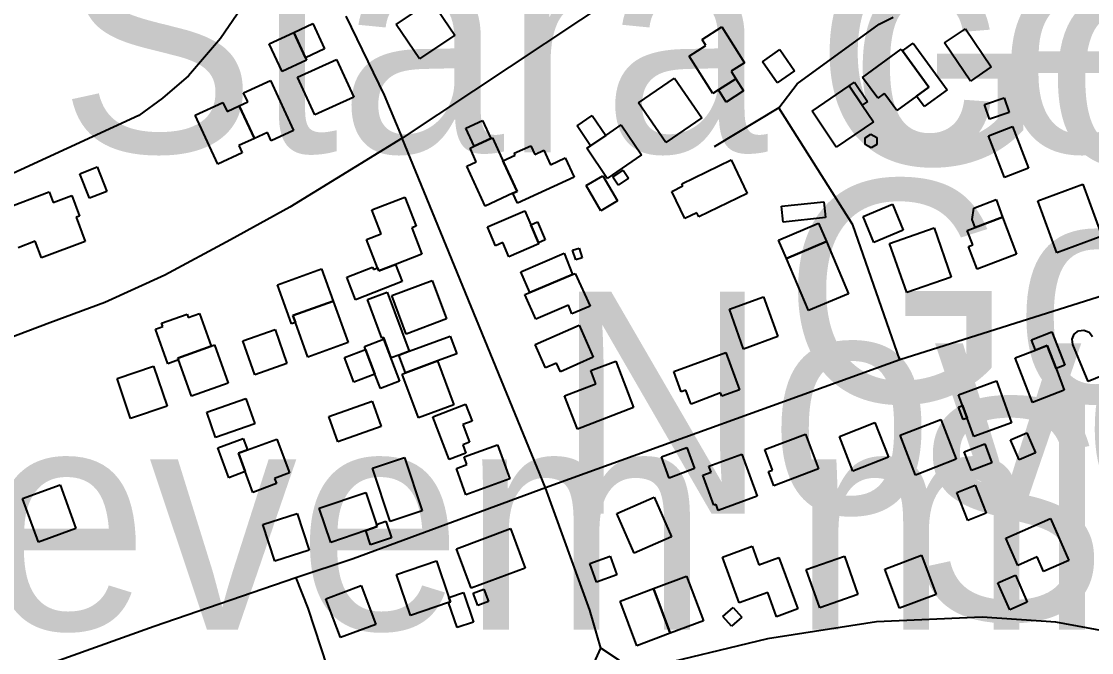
# Model space of a CAD drawing. Extents: x -8864 to 13231, y -7697 to 8949.
# Drawn here: x -3886.9 to -3587.6, y 1505.7 to 1682.2 of the extents above; entities that cross this region are included whole.
import ezdxf

# ---------------------------------------------------------------- set-up
doc = ezdxf.new("R2010")
doc.units = 0
for name, color, linetype in [('OSM_BUILDING_BARN', 9, 'CONTINUOUS'), ('OSM_BUILDING_GARAGE', 9, 'CONTINUOUS'), ('OSM_BUILDING_HOUSE', 9, 'CONTINUOUS'), ('OSM_BUILDING_RESIDENTIAL', 9, 'CONTINUOUS'), ('OSM_BUILDING_ROOF', 9, 'CONTINUOUS'), ('OSM_BUILDING_YES', 9, 'CONTINUOUS'), ('OSM_HIGHWAY_FOOTWAY', 8, 'CONTINUOUS'), ('OSM_HIGHWAY_LIVING_STREET', 8, 'CONTINUOUS'), ('OSM_HIGHWAY_RESIDENTIAL', 8, 'CONTINUOUS'), ('OSM_HIGHWAY_SERVICE', 8, 'CONTINUOUS'), ('OSM_HIGHWAY_TERTIARY', 8, 'CONTINUOUS'), ('OSM_LABELS', 8, 'CONTINUOUS')]:
    doc.layers.add(name, color=color, linetype=linetype)

msp = doc.modelspace()

# ---------------------------------------------------------------- linework, layer by layer
at = {"layer": 'OSM_BUILDING_BARN'}
for p, q in [((-3749.089233, 1645.284613), (-3744.441453, 1647.419555)), ((-3744.441453, 1647.419555), (-3743.323535, 1644.973267)), ((-3743.323535, 1644.973267), (-3740.81205, 1646.129694)), ((-3740.81205, 1646.129694), (-3738.951406, 1642.082199)), ((-3752.243904, 1643.227506), (-3748.859524, 1644.784235)), ((-3751.97591, 1642.649293), (-3752.243904, 1643.227506)), ((-3748.859524, 1644.784235), (-3749.089233, 1645.284613)), ((-3738.951406, 1642.082199), (-3734.816643, 1643.983632)), ((-3734.816643, 1643.983632), (-3732.358756, 1638.646275)), ((-3748.292908, 1634.654378), (-3751.97591, 1642.649293)), ((-3732.358756, 1638.646275), (-3748.178054, 1631.363008)), ((-3749.44911, 1634.120642), (-3748.292908, 1634.654378)), ((-3748.178054, 1631.363008), (-3749.44911, 1634.120642))]:
    msp.add_line(p, q, dxfattribs=at)
at = {"layer": 'OSM_BUILDING_GARAGE'}
for p, q in [((-3679.663498, 1670.903924), (-3674.801323, 1674.284249)), ((-3674.801323, 1674.284249), (-3670.697187, 1668.379799)), ((-3675.551706, 1664.999473), (-3679.663498, 1670.903924)), ((-3670.697187, 1668.379799), (-3675.551706, 1664.999473)), ((-3655.436849, 1664.132153), (-3653.920769, 1665.166265)), ((-3651.784475, 1658.739199), (-3655.436849, 1664.132153)), ((-3653.920769, 1665.166265), (-3650.268395, 1659.773312)), ((-3650.268395, 1659.773312), (-3651.784475, 1658.739199)), ((-3617.550168, 1658.92823), (-3612.11372, 1660.785185)), ((-3616.1566, 1654.814018), (-3617.550168, 1658.92823)), ((-3612.11372, 1660.785185), (-3610.712495, 1656.659854)), ((-3610.712495, 1656.659854), (-3616.1566, 1654.814018)), ((-3762.649724, 1652.312132), (-3757.994287, 1654.458194)), ((-3760.322006, 1647.263882), (-3762.649724, 1652.312132)), ((-3757.994287, 1654.458194), (-3755.666569, 1649.409944)), ((-3755.666569, 1649.409944), (-3760.322006, 1647.263882)), ((-3729.012661, 1636.277824), (-3724.318939, 1639.035458)), ((-3724.318939, 1639.035458), (-3720.191833, 1632.007938)), ((-3724.893212, 1629.250304), (-3729.012661, 1636.277824)), ((-3720.191833, 1632.007938), (-3724.893212, 1629.250304)), ((-3604.472065, 1593.134192), (-3598.721682, 1595.36921)), ((-3598.721682, 1595.36921), (-3595.11525, 1586.039956)), ((-3603.369462, 1590.287602), (-3604.472065, 1593.134192)), ((-3600.099936, 1591.555224), (-3603.369462, 1590.287602)), ((-3597.596107, 1585.083679), (-3600.099936, 1591.555224)), ((-3595.11525, 1586.039956), (-3597.596107, 1585.083679)), ((-3835.084648, 1572.918954), (-3824.127526, 1576.73294)), ((-3824.127526, 1576.73294), (-3821.646668, 1569.616465)), ((-3832.60379, 1565.802479), (-3835.084648, 1572.918954)), ((-3821.646668, 1569.616465), (-3832.60379, 1565.802479)), ((-3832.021861, 1562.955889), (-3824.908537, 1565.580089)), ((-3824.908537, 1565.580089), (-3823.729364, 1562.377675)), ((-3828.936102, 1554.582911), (-3832.021861, 1562.955889)), ((-3823.729364, 1562.377675), (-3826.217878, 1561.454757)), ((-3826.217878, 1561.454757), (-3824.311293, 1556.284193)), ((-3824.311293, 1556.284193), (-3828.936102, 1554.582911)), ((-3787.596128, 1541.528627), (-3784.977445, 1542.418186)), ((-3787.381733, 1540.905935), (-3787.596128, 1541.528627)), ((-3784.977445, 1542.418186), (-3783.415423, 1537.825835)), ((-3790.59766, 1539.816225), (-3787.381733, 1540.905935)), ((-3789.250034, 1535.846566), (-3790.59766, 1539.816225)), ((-3783.415423, 1537.825835), (-3789.250034, 1535.846566)), ((-3767.343446, 1521.090999), (-3763.29291, 1522.458697)), ((-3766.922313, 1519.856735), (-3767.343446, 1521.090999)), ((-3763.29291, 1522.458697), (-3760.498116, 1514.230272)), ((-3767.442987, 1519.678823), (-3766.922313, 1519.856735)), ((-3765.069326, 1512.684663), (-3767.442987, 1519.678823)), ((-3760.498116, 1514.230272), (-3765.069326, 1512.684663))]:
    msp.add_line(p, q, dxfattribs=at)
at = {"layer": 'OSM_BUILDING_HOUSE'}
for p, q in [((-3782.083111, 1681.28953), (-3772.190307, 1687.938986)), ((-3772.190307, 1687.938986), (-3765.727826, 1678.320625)), ((-3775.620629, 1671.682288), (-3782.083111, 1681.28953)), ((-3696.554771, 1677.11972), (-3691.041753, 1680.62236)), ((-3691.041753, 1680.62236), (-3684.717097, 1670.625936)), ((-3628.782941, 1676.174563), (-3622.948331, 1680.133103)), ((-3622.948331, 1680.133103), (-3615.704838, 1669.45839)), ((-3765.727826, 1678.320625), (-3775.620629, 1671.682288)), ((-3695.505766, 1675.462916), (-3696.554771, 1677.11972)), ((-3621.547105, 1665.49985), (-3628.782941, 1676.174563)), ((-3700.214802, 1672.460653), (-3695.505766, 1675.462916)), ((-3651.677277, 1666.511724), (-3640.873294, 1674.395444)), ((-3640.873294, 1674.395444), (-3640.513417, 1673.906187)), ((-3640.513417, 1673.906187), (-3633.116785, 1663.776329)), ((-3809.663512, 1666.578441), (-3798.759989, 1671.515496)), ((-3798.759989, 1671.515496), (-3793.98204, 1660.985336)), ((-3693.583867, 1661.986091), (-3700.214802, 1672.460653)), ((-3684.717097, 1670.625936), (-3688.453698, 1668.246365)), ((-3688.453698, 1668.246365), (-3687.098414, 1666.111422)), ((-3615.704838, 1669.45839), (-3621.547105, 1665.49985)), ((-3804.893221, 1656.037162), (-3809.663512, 1666.578441)), ((-3714.357223, 1659.36189), (-3704.303623, 1666.300454)), ((-3704.303623, 1666.300454), (-3696.654311, 1655.2032)), ((-3687.098414, 1666.111422), (-3691.975903, 1663.009084)), ((-3665.819698, 1657.060155), (-3655.436849, 1664.132153)), ((-3655.436849, 1664.132153), (-3651.784475, 1658.739199)), ((-3647.42766, 1660.696229), (-3651.677277, 1666.511724)), ((-3793.98204, 1660.985336), (-3804.893221, 1656.037162)), ((-3691.975903, 1663.009084), (-3693.583867, 1661.986091)), ((-3645.620615, 1662.00833), (-3647.42766, 1660.696229)), ((-3645.207139, 1661.452355), (-3645.620615, 1662.00833)), ((-3642.113723, 1657.215828), (-3645.207139, 1661.452355)), ((-3636.570078, 1661.252204), (-3642.113723, 1657.215828)), ((-3633.116785, 1663.776329), (-3636.570078, 1661.252204)), ((-3706.707911, 1648.275756), (-3714.357223, 1659.36189)), ((-3651.784475, 1658.739199), (-3648.660432, 1654.124609)), ((-3696.654311, 1655.2032), (-3706.707911, 1648.275756)), ((-3659.035624, 1647.052612), (-3665.819698, 1657.060155)), ((-3648.660432, 1654.124609), (-3659.035624, 1647.052612)), ((-3616.501163, 1650.16607), (-3609.801316, 1652.768031)), ((-3609.801316, 1652.768031), (-3605.283704, 1641.1704)), ((-3760.322006, 1647.263882), (-3755.666569, 1649.409944)), ((-3755.666569, 1649.409944), (-3755.191837, 1649.621215)), ((-3755.191837, 1649.621215), (-3751.97591, 1642.649293)), ((-3611.983552, 1638.55732), (-3616.501163, 1650.16607)), ((-3761.455237, 1646.741266), (-3760.322006, 1647.263882)), ((-3759.701791, 1642.916161), (-3761.455237, 1646.741266)), ((-3762.351103, 1641.704136), (-3759.701791, 1642.916161)), ((-3757.213277, 1630.551285), (-3762.351103, 1641.704136)), ((-3751.97591, 1642.649293), (-3748.292908, 1634.654378)), ((-3605.283704, 1641.1704), (-3611.983552, 1638.55732)), ((-3891.922327, 1629.706203), (-3879.181131, 1634.509824)), ((-3879.181131, 1634.509824), (-3878.055556, 1631.54092)), ((-3749.44911, 1634.120642), (-3757.213277, 1630.551285)), ((-3748.292908, 1634.654378), (-3749.44911, 1634.120642)), ((-3602.657364, 1632.019058), (-3590.076964, 1636.622528)), ((-3590.076964, 1636.622528), (-3584.801313, 1622.089351)), ((-3878.055556, 1631.54092), (-3872.825847, 1633.49795)), ((-3872.825847, 1633.49795), (-3870.666582, 1627.760292)), ((-3788.897813, 1629.450455), (-3779.671166, 1633.042051)), ((-3779.671166, 1633.042051), (-3776.516495, 1624.95818)), ((-3597.374055, 1617.485881), (-3602.657364, 1632.019058)), ((-3786.286787, 1622.76764), (-3788.897813, 1629.450455)), ((-3870.666582, 1627.760292), (-3871.623703, 1627.404468)), ((-3871.623703, 1627.404468), (-3869.073932, 1620.643817)), ((-3620.214793, 1624.535639), (-3612.527196, 1627.437827)), ((-3612.527196, 1627.437827), (-3608.606828, 1617.052221)), ((-3790.398579, 1621.166433), (-3786.286787, 1622.76764)), ((-3776.516495, 1624.95818), (-3777.764581, 1624.468922)), ((-3777.764581, 1624.468922), (-3774.893217, 1617.118938)), ((-3644.119849, 1620.065603), (-3631.707903, 1624.413325)), ((-3631.707903, 1624.413325), (-3626.937611, 1610.691871)), ((-3622.404686, 1623.701677), (-3620.214793, 1624.535639)), ((-3620.888606, 1619.676421), (-3622.404686, 1623.701677)), ((-3584.801313, 1622.089351), (-3597.374055, 1617.485881)), ((-3883.040243, 1620.688295), (-3887.841162, 1618.886937)), ((-3881.286797, 1616.040347), (-3883.040243, 1620.688295)), ((-3869.073932, 1620.643817), (-3881.286797, 1616.040347)), ((-3787.305164, 1613.238235), (-3790.398579, 1621.166433)), ((-3672.96365, 1615.862435), (-3661.792133, 1620.599339)), ((-3661.792133, 1620.599339), (-3655.612959, 1606.043923)), ((-3639.349558, 1606.355269), (-3644.119849, 1620.065603)), ((-3622.09075, 1619.231641), (-3620.888606, 1619.676421)), ((-3619.686462, 1612.871291), (-3622.09075, 1619.231641)), ((-3774.893217, 1617.118938), (-3782.335791, 1614.21675)), ((-3608.606828, 1617.052221), (-3619.686462, 1612.871291)), ((-3786.975914, 1612.404273), (-3787.305164, 1613.238235)), ((-3782.335791, 1614.21675), (-3786.975914, 1612.404273)), ((-3666.784476, 1601.307019), (-3672.96365, 1615.862435)), ((-3626.937611, 1610.691871), (-3639.349558, 1606.355269)), ((-3783.308226, 1605.554665), (-3772.00654, 1609.757834)), ((-3772.00654, 1609.757834), (-3767.994289, 1598.983045)), ((-3779.288317, 1594.768757), (-3783.308226, 1605.554665)), ((-3688.92843, 1601.673962), (-3679.349562, 1605.132125)), ((-3679.349562, 1605.132125), (-3675.367938, 1594.034871)), ((-3655.612959, 1606.043923), (-3666.784476, 1601.307019)), ((-3811.003482, 1599.917083), (-3799.724767, 1603.975697)), ((-3799.724767, 1603.975697), (-3795.551719, 1592.378067)), ((-3684.946806, 1590.565589), (-3688.92843, 1601.673962)), ((-3810.29904, 1597.982291), (-3811.003482, 1599.917083)), ((-3767.994289, 1598.983045), (-3779.288317, 1594.768757)), ((-3824.969792, 1592.845085), (-3815.972854, 1596.003021)), ((-3815.972854, 1596.003021), (-3812.665044, 1586.529213)), ((-3806.807463, 1588.263854), (-3810.29904, 1597.982291)), ((-3743.246966, 1591.822092), (-3730.980502, 1597.237285)), ((-3730.980502, 1597.237285), (-3727.021849, 1588.252735)), ((-3592.496566, 1594.724279), (-3591.286765, 1595.658317)), ((-3591.286765, 1595.658317), (-3589.770685, 1595.869587)), ((-3589.770685, 1595.869587), (-3588.361803, 1595.280254)), ((-3588.361803, 1595.280254), (-3587.427653, 1594.079349)), ((-3821.669639, 1583.371277), (-3824.969792, 1592.845085)), ((-3795.551719, 1592.378067), (-3806.807463, 1588.263854)), ((-3675.367938, 1594.034871), (-3684.946806, 1590.565589)), ((-3593.070839, 1593.312104), (-3592.496566, 1594.724279)), ((-3592.864101, 1591.799853), (-3593.070839, 1593.312104)), ((-3843.147436, 1588.052584), (-3833.851876, 1591.388432)), ((-3833.851876, 1591.388432), (-3832.894755, 1591.733136)), ((-3832.894755, 1591.733136), (-3829.066271, 1581.047303)), ((-3740.352632, 1585.272711), (-3743.246966, 1591.822092)), ((-3704.449105, 1584.316434), (-3689.946807, 1589.642671)), ((-3689.946807, 1589.642671), (-3686.125979, 1579.190348)), ((-3588.560884, 1581.503203), (-3592.864101, 1591.799853)), ((-3842.963669, 1587.529968), (-3843.147436, 1588.052584)), ((-3839.318952, 1577.377871), (-3842.963669, 1587.529968)), ((-3812.665044, 1586.529213), (-3821.669639, 1583.371277)), ((-3779.518026, 1583.916133), (-3770.559373, 1587.25198)), ((-3770.559373, 1587.25198), (-3765.99582, 1574.97606)), ((-3737.251559, 1586.651528), (-3740.352632, 1585.272711)), ((-3736.171927, 1584.19412), (-3737.251559, 1586.651528)), ((-3727.021849, 1588.252735), (-3736.171927, 1584.19412)), ((-3727.680348, 1584.538824), (-3720.727821, 1587.207502)), ((-3720.727821, 1587.207502), (-3715.712506, 1574.197696)), ((-3860.153564, 1582.348284), (-3849.946824, 1585.795327)), ((-3849.946824, 1585.795327), (-3846.171939, 1574.609117)), ((-3780.413892, 1583.582548), (-3779.518026, 1583.916133)), ((-3775.850338, 1571.306628), (-3780.413892, 1583.582548)), ((-3726.271466, 1580.880511), (-3727.680348, 1584.538824)), ((-3702.374067, 1578.634374), (-3704.449105, 1584.316434)), ((-3584.502691, 1583.204485), (-3588.560884, 1581.503203)), ((-3856.386335, 1571.173194), (-3860.153564, 1582.348284)), ((-3829.066271, 1581.047303), (-3839.318952, 1577.377871)), ((-3735.046352, 1577.511305), (-3726.271466, 1580.880511)), ((-3624.831945, 1577.767053), (-3614.265328, 1581.636637)), ((-3614.265328, 1581.636637), (-3610.008054, 1569.95005)), ((-3731.447577, 1568.148692), (-3735.046352, 1577.511305)), ((-3701.148952, 1579.101392), (-3702.374067, 1578.634374)), ((-3699.786011, 1575.565394), (-3701.148952, 1579.101392)), ((-3691.401631, 1578.311908), (-3699.617558, 1575.120614)), ((-3691.041753, 1577.377871), (-3691.401631, 1578.311908)), ((-3686.125979, 1579.190348), (-3691.041753, 1577.377871)), ((-3623.729342, 1574.753671), (-3624.831945, 1577.767053)), ((-3846.171939, 1574.609117), (-3856.386335, 1571.173194)), ((-3765.99582, 1574.97606), (-3775.850338, 1571.306628)), ((-3715.712506, 1574.197696), (-3731.447577, 1568.148692)), ((-3699.617558, 1575.120614), (-3699.786011, 1575.565394)), ((-3622.481256, 1571.284389), (-3623.729342, 1574.753671)), ((-3620.57467, 1566.069347), (-3622.481256, 1571.284389)), ((-3641.171916, 1566.469649), (-3629.786004, 1570.895207)), ((-3629.786004, 1570.895207), (-3625.47513, 1559.753475)), ((-3610.008054, 1569.95005), (-3620.57467, 1566.069347)), ((-3823.729364, 1562.377675), (-3815.482808, 1565.413297)), ((-3815.482808, 1565.413297), (-3811.983574, 1555.91725)), ((-3679.004998, 1562.522229), (-3667.6344, 1566.758755)), ((-3667.6344, 1566.758755), (-3664.027968, 1557.051438)), ((-3636.861043, 1555.327917), (-3641.171916, 1566.469649)), ((-3826.217878, 1561.454757), (-3823.729364, 1562.377675)), ((-3763.101486, 1560.431764), (-3753.782955, 1563.778731)), ((-3753.782955, 1563.778731), (-3750.352633, 1554.249326)), ((-3676.861047, 1556.728973), (-3679.004998, 1562.522229)), ((-3824.311293, 1556.284193), (-3826.217878, 1561.454757)), ((-3788.737017, 1557.251589), (-3779.816648, 1560.198255)), ((-3779.816648, 1560.198255), (-3774.88556, 1545.309254)), ((-3762.320475, 1558.252344), (-3763.101486, 1560.431764)), ((-3625.47513, 1559.753475), (-3636.861043, 1555.327917)), ((-3822.174999, 1550.479818), (-3824.311293, 1556.284193)), ((-3783.805929, 1542.362589), (-3788.737017, 1557.251589)), ((-3765.268408, 1557.195992), (-3762.320475, 1558.252344)), ((-3762.619096, 1549.834888), (-3765.268408, 1557.195992)), ((-3677.986622, 1556.317552), (-3676.861047, 1556.728973)), ((-3676.493513, 1552.359012), (-3677.986622, 1556.317552)), ((-3664.027968, 1557.051438), (-3676.493513, 1552.359012)), ((-3811.983574, 1555.91725), (-3816.095366, 1554.404999)), ((-3816.095366, 1554.404999), (-3815.551721, 1552.926107)), ((-3750.352633, 1554.249326), (-3762.619096, 1549.834888)), ((-3886.562449, 1548.823014), (-3876.095372, 1552.603641)), ((-3876.095372, 1552.603641), (-3871.684958, 1540.383319)), ((-3815.551721, 1552.926107), (-3822.174999, 1550.479818)), ((-3803.622164, 1546.05426), (-3790.635945, 1550.468699)), ((-3790.635945, 1550.468699), (-3787.596128, 1541.528627)), ((-3882.152035, 1536.602691), (-3886.562449, 1548.823014)), ((-3720.421542, 1544.597607), (-3709.954466, 1549.156599)), ((-3709.954466, 1549.156599), (-3705.130576, 1538.070464)), ((-3819.387862, 1541.484149), (-3809.839622, 1544.619846)), ((-3809.839622, 1544.619846), (-3806.478213, 1534.378793)), ((-3800.375609, 1536.491496), (-3803.622164, 1546.05426)), ((-3774.88556, 1545.309254), (-3783.805929, 1542.362589)), ((-3715.597652, 1533.511472), (-3720.421542, 1544.597607)), ((-3816.026453, 1531.254215), (-3819.387862, 1541.484149)), ((-3787.596128, 1541.528627), (-3787.381733, 1540.905935)), ((-3611.600703, 1537.692402), (-3599.119844, 1543.163192)), ((-3599.119844, 1543.163192), (-3593.989675, 1531.454366)), ((-3871.684958, 1540.383319), (-3882.152035, 1536.602691)), ((-3790.59766, 1539.816225), (-3800.375609, 1536.491496)), ((-3787.381733, 1540.905935), (-3790.59766, 1539.816225)), ((-3765.222466, 1534.712378), (-3750.122924, 1540.36108)), ((-3750.122924, 1540.36108), (-3746.003474, 1529.341663)), ((-3705.130576, 1538.070464), (-3715.597652, 1533.511472)), ((-3690.865643, 1532.355045), (-3682.565489, 1535.412906)), ((-3682.565489, 1535.412906), (-3680.658904, 1530.220103)), ((-3608.262265, 1530.086669), (-3611.600703, 1537.692402)), ((-3806.478213, 1534.378793), (-3816.026453, 1531.254215)), ((-3761.09536, 1523.69296), (-3765.222466, 1534.712378)), ((-3686.179578, 1519.612107), (-3690.865643, 1532.355045)), ((-3680.658904, 1530.220103), (-3675.069317, 1532.277209)), ((-3675.069317, 1532.277209), (-3669.778351, 1517.899705)), ((-3667.427662, 1528.908002), (-3656.730877, 1532.655271)), ((-3656.730877, 1532.655271), (-3652.978962, 1521.9472)), ((-3645.444505, 1529.063675), (-3635.214795, 1532.888781)), ((-3635.214795, 1532.888781), (-3631.103002, 1521.913841)), ((-3602.841131, 1532.455121), (-3608.262265, 1530.086669)), ((-3601.0494, 1528.363147), (-3602.841131, 1532.455121)), ((-3782.006541, 1527.529185), (-3770.812053, 1531.320932)), ((-3770.812053, 1531.320932), (-3767.343446, 1521.090999)), ((-3746.003474, 1529.341663), (-3761.09536, 1523.69296)), ((-3593.989675, 1531.454366), (-3601.0494, 1528.363147)), ((-3778.116801, 1516.053869), (-3782.006541, 1527.529185)), ((-3710.184175, 1523.592885), (-3700.896272, 1527.095525)), ((-3700.896272, 1527.095525), (-3696.187236, 1514.608335)), ((-3663.675747, 1518.21105), (-3667.427662, 1528.908002)), ((-3641.34037, 1518.088736), (-3645.444505, 1529.063675)), ((-3801.776834, 1520.746295), (-3791.868717, 1524.449086)), ((-3791.868717, 1524.449086), (-3787.81818, 1513.596461)), ((-3719.472078, 1520.101364), (-3710.184175, 1523.592885)), ((-3705.482796, 1511.116814), (-3710.184175, 1523.592885)), ((-3710.184175, 1523.592885), (-3705.482796, 1511.116814)), ((-3797.726298, 1509.904789), (-3801.776834, 1520.746295)), ((-3767.343446, 1521.090999), (-3766.922313, 1519.856735)), ((-3678.223988, 1522.536533), (-3686.179578, 1519.612107)), ((-3675.712502, 1515.720284), (-3678.223988, 1522.536533)), ((-3652.978962, 1521.9472), (-3663.675747, 1518.21105)), ((-3631.103002, 1521.913841), (-3641.34037, 1518.088736)), ((-3767.442987, 1519.678823), (-3778.116801, 1516.053869)), ((-3766.922313, 1519.856735), (-3767.442987, 1519.678823)), ((-3714.770699, 1507.614174), (-3719.472078, 1520.101364)), ((-3669.778351, 1517.899705), (-3675.712502, 1515.720284)), ((-3696.187236, 1514.608335), (-3705.482796, 1511.116814)), ((-3787.81818, 1513.596461), (-3797.726298, 1509.904789)), ((-3705.482796, 1511.116814), (-3714.770699, 1507.614174))]:
    msp.add_line(p, q, dxfattribs=at)
at = {"layer": 'OSM_BUILDING_RESIDENTIAL'}
for p, q in [((-3824.786025, 1662.197361), (-3817.259225, 1665.688882)), ((-3817.259225, 1665.688882), (-3810.78143, 1651.711679)), ((-3823.606852, 1659.662117), (-3824.786025, 1662.197361)), ((-3838.346517, 1655.925967), (-3830.590007, 1659.517563)), ((-3830.590007, 1659.517563), (-3829.410834, 1656.971199)), ((-3829.410834, 1656.971199), (-3825.980512, 1658.561287)), ((-3825.980512, 1658.561287), (-3823.606852, 1659.662117)), ((-3821.746209, 1649.432183), (-3825.980512, 1658.561287)), ((-3825.980512, 1658.561287), (-3821.746209, 1649.432183)), ((-3832.006547, 1642.237872), (-3838.346517, 1655.925967)), ((-3821.746209, 1649.432183), (-3826.080053, 1647.430675)), ((-3818.116805, 1651.122346), (-3821.746209, 1649.432183)), ((-3817.04483, 1648.809492), (-3818.116805, 1651.122346)), ((-3810.78143, 1651.711679), (-3817.04483, 1648.809492)), ((-3826.080053, 1647.430675), (-3825.145903, 1645.418047)), ((-3825.145903, 1645.418047), (-3832.006547, 1642.237872))]:
    msp.add_line(p, q, dxfattribs=at)
at = {"layer": 'OSM_BUILDING_ROOF'}
for p, q in [((-3640.513417, 1673.906187), (-3637.527199, 1676.085607)), ((-3637.527199, 1676.085607), (-3628.009587, 1663.042442)), ((-3633.116785, 1663.776329), (-3640.513417, 1673.906187)), ((-3691.975903, 1663.009084), (-3687.098414, 1666.111422)), ((-3687.098414, 1666.111422), (-3684.946806, 1662.719977)), ((-3689.831952, 1659.617639), (-3691.975903, 1663.009084)), ((-3684.946806, 1662.719977), (-3689.831952, 1659.617639)), ((-3636.570078, 1661.252204), (-3633.116785, 1663.776329)), ((-3634.449098, 1658.350016), (-3636.570078, 1661.252204)), ((-3628.009587, 1663.042442), (-3634.449098, 1658.350016)), ((-3650.98815, 1649.654573), (-3649.349559, 1650.61085)), ((-3650.972836, 1647.764259), (-3650.98815, 1649.654573)), ((-3649.349559, 1650.61085), (-3647.703311, 1649.676812)), ((-3647.703311, 1649.676812), (-3647.687997, 1647.786498)), ((-3649.326588, 1646.830222), (-3650.972836, 1647.764259)), ((-3647.687997, 1647.786498), (-3649.326588, 1646.830222))]:
    msp.add_line(p, q, dxfattribs=at)
at = {"layer": 'OSM_BUILDING_YES'}
for p, q in [((-3817.596132, 1675.874337), (-3810.773773, 1679.043392)), ((-3810.773773, 1679.043392), (-3805.413894, 1681.545278)), ((-3807.481276, 1671.971395), (-3810.773773, 1679.043392)), ((-3810.773773, 1679.043392), (-3807.481276, 1671.971395)), ((-3805.413894, 1681.545278), (-3802.113741, 1674.473281)), ((-3814.020327, 1668.201887), (-3817.596132, 1675.874337)), ((-3802.113741, 1674.473281), (-3807.481276, 1671.971395)), ((-3807.197968, 1671.370942), (-3814.020327, 1668.201887)), ((-3807.481276, 1671.971395), (-3807.197968, 1671.370942)), ((-3731.539461, 1652.990421), (-3727.2975, 1655.85925)), ((-3727.2975, 1655.85925), (-3723.5073, 1650.277265)), ((-3727.741604, 1647.397316), (-3731.539461, 1652.990421)), ((-3723.5073, 1650.277265), (-3719.165799, 1653.268408)), ((-3719.165799, 1653.268408), (-3713.469015, 1644.873191)), ((-3723.5073, 1650.277265), (-3727.741604, 1647.397316)), ((-3727.741604, 1647.397316), (-3723.5073, 1650.277265)), ((-3728.805923, 1646.685669), (-3727.741604, 1647.397316)), ((-3723.109138, 1638.290452), (-3728.805923, 1646.685669)), ((-3713.469015, 1644.873191), (-3723.109138, 1638.290452)), ((-3702.228584, 1636.80044), (-3688.446041, 1643.427657)), ((-3688.446041, 1643.427657), (-3683.936086, 1634.042806)), ((-3870.597669, 1639.546954), (-3865.750808, 1641.481746)), ((-3865.750808, 1641.481746), (-3863.032584, 1634.654378)), ((-3721.524146, 1638.624036), (-3718.622154, 1640.569948)), ((-3718.622154, 1640.569948), (-3717.129046, 1638.33493)), ((-3867.871788, 1632.719586), (-3870.597669, 1639.546954)), ((-3720.031037, 1636.389018), (-3721.524146, 1638.624036)), ((-3717.129046, 1638.33493), (-3720.031037, 1636.389018)), ((-3863.032584, 1634.654378), (-3867.871788, 1632.719586)), ((-3705.046349, 1634.654378), (-3701.922306, 1636.166629)), ((-3701.393975, 1627.048645), (-3705.046349, 1634.654378)), ((-3701.922306, 1636.166629), (-3702.228584, 1636.80044)), ((-3683.936086, 1634.042806), (-3697.435322, 1627.504544)), ((-3674.387846, 1630.484568), (-3662.534859, 1631.741071)), ((-3662.534859, 1631.741071), (-3662.067784, 1627.304393)), ((-3651.508824, 1627.604619), (-3643.361809, 1631.040543)), ((-3643.361809, 1631.040543), (-3640.344964, 1623.823992)), ((-3620.582327, 1629.973071), (-3614.372526, 1632.330404)), ((-3614.372526, 1632.330404), (-3612.527196, 1627.437827)), ((-3756.593062, 1624.758029), (-3746.125986, 1629.216946)), ((-3746.125986, 1629.216946), (-3744.464424, 1625.314004)), ((-3698.009595, 1628.68321), (-3701.393975, 1627.048645)), ((-3697.435322, 1627.504544), (-3698.009595, 1628.68321)), ((-3673.920771, 1626.05901), (-3674.387846, 1630.484568)), ((-3621.064716, 1626.759538), (-3620.582327, 1629.973071)), ((-3744.464424, 1625.314004), (-3742.596123, 1626.114607)), ((-3744.464424, 1625.314004), (-3742.312816, 1620.254635)), ((-3742.312816, 1620.254635), (-3744.464424, 1625.314004)), ((-3742.596123, 1626.114607), (-3740.436858, 1621.055238)), ((-3675.1612, 1621.044119), (-3663.989683, 1625.781022)), ((-3662.067784, 1627.304393), (-3673.920771, 1626.05901)), ((-3663.989683, 1625.781022), (-3661.792133, 1620.599339)), ((-3648.491978, 1620.399188), (-3651.508824, 1627.604619)), ((-3620.214793, 1624.535639), (-3621.064716, 1626.759538)), ((-3612.527196, 1627.437827), (-3620.214793, 1624.535639)), ((-3754.334256, 1619.454031), (-3756.593062, 1624.758029)), ((-3640.344964, 1623.823992), (-3648.491978, 1620.399188)), ((-3752.289846, 1620.321352), (-3754.334256, 1619.454031)), ((-3750.605313, 1616.373932), (-3752.289846, 1620.321352)), ((-3742.182647, 1619.954408), (-3750.605313, 1616.373932)), ((-3740.436858, 1621.055238), (-3742.312816, 1620.254635)), ((-3742.312816, 1620.254635), (-3742.182647, 1619.954408)), ((-3672.96365, 1615.862435), (-3675.1612, 1621.044119)), ((-3661.792133, 1620.599339), (-3672.96365, 1615.862435)), ((-3747.220932, 1612.115166), (-3735.176521, 1617.374686)), ((-3735.176521, 1617.374686), (-3732.80286, 1611.381279)), ((-3732.77989, 1618.219767), (-3730.965188, 1618.797981)), ((-3731.914652, 1615.506611), (-3732.77989, 1618.219767)), ((-3730.09995, 1616.095944), (-3731.914652, 1615.506611)), ((-3730.965188, 1618.797981), (-3730.09995, 1616.095944)), ((-3795.92691, 1610.680751), (-3788.72936, 1613.493983)), ((-3788.72936, 1613.493983), (-3788.461366, 1612.793455)), ((-3788.461366, 1612.793455), (-3787.305164, 1613.238235)), ((-3787.305164, 1613.238235), (-3786.975914, 1612.404273)), ((-3786.975914, 1612.404273), (-3782.335791, 1614.21675)), ((-3782.335791, 1614.21675), (-3780.475147, 1609.435368)), ((-3815.291384, 1608.534689), (-3802.963664, 1612.971367)), ((-3802.963664, 1612.971367), (-3799.724767, 1603.975697)), ((-3793.461366, 1604.36488), (-3795.92691, 1610.680751)), ((-3744.732418, 1606.355269), (-3747.220932, 1612.115166)), ((-3732.80286, 1611.381279), (-3744.732418, 1606.355269)), ((-3744.732418, 1606.355269), (-3732.80286, 1611.381279)), ((-3732.80286, 1611.381279), (-3732.083105, 1611.681506)), ((-3732.083105, 1611.681506), (-3727.871773, 1602.574641)), ((-3811.355702, 1597.593109), (-3815.291384, 1608.534689)), ((-3780.475147, 1609.435368), (-3793.461366, 1604.36488)), ((-3790.130585, 1604.375999), (-3784.625224, 1606.421986)), ((-3786.110676, 1593.578972), (-3790.130585, 1604.375999)), ((-3784.625224, 1606.421986), (-3778.484336, 1589.931778)), ((-3746.1413, 1605.777055), (-3744.732418, 1606.355269)), ((-3743.063198, 1598.949687), (-3746.1413, 1605.777055)), ((-3799.724767, 1603.975697), (-3811.003482, 1599.917083)), ((-3733.89015, 1602.874868), (-3743.063198, 1598.949687)), ((-3732.978971, 1600.450818), (-3733.89015, 1602.874868)), ((-3727.871773, 1602.574641), (-3732.978971, 1600.450818)), ((-3847.703332, 1597.804379), (-3840.605323, 1600.339623)), ((-3840.605323, 1600.339623), (-3840.268416, 1599.405586)), ((-3840.268416, 1599.405586), (-3837.121402, 1600.528655)), ((-3837.121402, 1600.528655), (-3833.851876, 1591.388432)), ((-3811.003482, 1599.917083), (-3810.29904, 1597.982291)), ((-3849.40318, 1596.136455), (-3847.366426, 1596.859222)), ((-3845.934573, 1586.462496), (-3849.40318, 1596.136455)), ((-3847.366426, 1596.859222), (-3847.703332, 1597.804379)), ((-3810.29904, 1597.982291), (-3811.355702, 1597.593109)), ((-3790.995822, 1591.299476), (-3785.651258, 1593.334343)), ((-3785.582346, 1593.779123), (-3786.110676, 1593.578972)), ((-3785.651258, 1593.334343), (-3781.187246, 1581.581039)), ((-3783.469022, 1588.085942), (-3785.582346, 1593.779123)), ((-3778.484336, 1589.931778), (-3767.014197, 1594.201663)), ((-3767.014197, 1594.201663), (-3765.168867, 1589.253489)), ((-3833.851876, 1591.388432), (-3843.147436, 1588.052584)), ((-3796.593067, 1588.197137), (-3790.67423, 1590.443275)), ((-3790.67423, 1590.443275), (-3790.995822, 1591.299476)), ((-3790.67423, 1590.443275), (-3788.047889, 1583.560309)), ((-3788.047889, 1583.560309), (-3790.67423, 1590.443275)), ((-3778.484336, 1589.931778), (-3781.355699, 1588.864307)), ((-3781.355699, 1588.864307), (-3778.484336, 1589.931778)), ((-3765.168867, 1589.253489), (-3770.559373, 1587.25198)), ((-3609.027962, 1588.097062), (-3603.369462, 1590.287602)), ((-3603.369462, 1590.287602), (-3600.099936, 1591.555224)), ((-3600.099936, 1591.555224), (-3597.596107, 1585.083679)), ((-3842.963669, 1587.529968), (-3845.934573, 1586.462496)), ((-3843.147436, 1588.052584), (-3842.963669, 1587.529968)), ((-3793.974383, 1581.303052), (-3796.593067, 1588.197137)), ((-3781.355699, 1588.864307), (-3783.469022, 1588.085942)), ((-3779.518026, 1583.916133), (-3781.355699, 1588.864307)), ((-3770.559373, 1587.25198), (-3779.518026, 1583.916133)), ((-3604.204071, 1575.620991), (-3609.027962, 1588.097062)), ((-3788.047889, 1583.560309), (-3793.974383, 1581.303052)), ((-3786.53181, 1579.546172), (-3788.047889, 1583.560309)), ((-3597.596107, 1585.083679), (-3595.276046, 1579.079153)), ((-3781.187246, 1581.581039), (-3786.53181, 1579.546172)), ((-3595.276046, 1579.079153), (-3604.204071, 1575.620991)), ((-3800.957539, 1571.673571), (-3788.782958, 1575.987934)), ((-3788.782958, 1575.987934), (-3786.286787, 1568.927056)), ((-3771.845744, 1571.651332), (-3762.695666, 1575.131733)), ((-3762.695666, 1575.131733), (-3760.896279, 1570.405949)), ((-3624.847259, 1574.342249), (-3623.729342, 1574.753671)), ((-3623.591516, 1570.895207), (-3624.847259, 1574.342249)), ((-3623.729342, 1574.753671), (-3622.481256, 1571.284389)), ((-3798.45371, 1564.612693), (-3800.957539, 1571.673571)), ((-3767.274533, 1559.664519), (-3771.845744, 1571.651332)), ((-3622.481256, 1571.284389), (-3623.591516, 1570.895207)), ((-3786.286787, 1568.927056), (-3798.45371, 1564.612693)), ((-3760.896279, 1570.405949), (-3763.453706, 1569.427434)), ((-3763.453706, 1569.427434), (-3761.577749, 1564.501498)), ((-3658.155073, 1566.113825), (-3648.231641, 1570.005647)), ((-3648.231641, 1570.005647), (-3644.449099, 1560.365047)), ((-3654.37253, 1556.462105), (-3658.155073, 1566.113825)), ((-3610.283705, 1565.213146), (-3605.781407, 1567.159057)), ((-3607.864102, 1559.608922), (-3610.283705, 1565.213146)), ((-3605.781407, 1567.159057), (-3603.361805, 1561.565952)), ((-3761.577749, 1564.501498), (-3763.484334, 1563.778731)), ((-3763.484334, 1563.778731), (-3762.596126, 1561.443638)), ((-3707.933026, 1560.387286), (-3700.842673, 1563.055964)), ((-3700.842673, 1563.055964), (-3698.645123, 1557.162633)), ((-3623.269923, 1561.821701), (-3617.534854, 1564.03448)), ((-3617.534854, 1564.03448), (-3615.521071, 1558.77496)), ((-3762.596126, 1561.443638), (-3767.274533, 1559.664519)), ((-3705.735476, 1554.493955), (-3707.933026, 1560.387286)), ((-3694.694127, 1557.829803), (-3685.452166, 1561.210129)), ((-3685.452166, 1561.210129), (-3681.164264, 1549.412347)), ((-3644.449099, 1560.365047), (-3654.37253, 1556.462105)), ((-3621.256141, 1556.562181), (-3623.269923, 1561.821701)), ((-3603.361805, 1561.565952), (-3607.864102, 1559.608922)), ((-3698.645123, 1557.162633), (-3705.735476, 1554.493955)), ((-3694.066256, 1556.106281), (-3694.694127, 1557.829803)), ((-3615.521071, 1558.77496), (-3621.256141, 1556.562181)), ((-3696.363346, 1555.2612), (-3694.066256, 1556.106281)), ((-3693.308216, 1546.877103), (-3696.363346, 1555.2612)), ((-3625.329648, 1550.44646), (-3620.176508, 1552.481327)), ((-3622.259204, 1542.618337), (-3625.329648, 1550.44646)), ((-3620.176508, 1552.481327), (-3617.106064, 1544.653204)), ((-3681.164264, 1549.412347), (-3692.06013, 1545.431568)), ((-3692.665031, 1547.110612), (-3693.308216, 1546.877103)), ((-3692.06013, 1545.431568), (-3692.665031, 1547.110612)), ((-3617.106064, 1544.653204), (-3622.259204, 1542.618337)), ((-3727.940685, 1530.609285), (-3722.297499, 1532.610793)), ((-3722.297499, 1532.610793), (-3720.444513, 1527.395751)), ((-3726.095356, 1525.394243), (-3727.940685, 1530.609285)), ((-3720.444513, 1527.395751), (-3726.095356, 1525.394243)), ((-3613.836538, 1525.216331), (-3608.943735, 1527.373512)), ((-3608.943735, 1527.373512), (-3605.643582, 1519.812257)), ((-3760.551715, 1522.314143), (-3757.642067, 1523.414973)), ((-3757.642067, 1523.414973), (-3756.332725, 1519.97905)), ((-3610.528728, 1517.666195), (-3613.836538, 1525.216331)), ((-3759.242373, 1518.87822), (-3760.551715, 1522.314143)), ((-3756.332725, 1519.97905), (-3759.242373, 1518.87822)), ((-3690.720161, 1515.798121), (-3687.84114, 1518.311126)), ((-3687.84114, 1518.311126), (-3685.482794, 1515.620209)), ((-3605.643582, 1519.812257), (-3610.528728, 1517.666195)), ((-3688.354157, 1513.107203), (-3690.720161, 1515.798121)), ((-3685.482794, 1515.620209), (-3688.354157, 1513.107203))]:
    msp.add_line(p, q, dxfattribs=at)
at = {"layer": 'OSM_HIGHWAY_FOOTWAY'}
msp.add_line((-3785.459834, 1661.574669), (-3780.475147, 1649.521139), dxfattribs=at)
at = {"layer": 'OSM_HIGHWAY_LIVING_STREET'}
for p, q in [((-3647.067782, 1681.367366), (-3643.162728, 1683.313278)), ((-3669.992746, 1664.721486), (-3647.067782, 1681.367366)), ((-3675.107601, 1658.027551), (-3669.992746, 1664.721486)), ((-3654.418472, 1625.269526), (-3675.107601, 1658.027551)), ((-3641.2638, 1587.529968), (-3654.418472, 1625.269526))]:
    msp.add_line(p, q, dxfattribs=at)
at = {"layer": 'OSM_HIGHWAY_RESIDENTIAL'}
for p, q in [((-3819.387862, 1694.744116), (-3831.194908, 1677.375468)), ((-3796.233189, 1683.624623), (-3785.459834, 1661.574669)), ((-3831.194908, 1677.375468), (-3840.199503, 1666.945384)), ((-3840.199503, 1666.945384), (-3847.473623, 1660.729588)), ((-3847.473623, 1660.729588), (-3854.096901, 1655.848131)), ((-3854.096901, 1655.848131), (-3861.141313, 1652.601239)), ((-3861.141313, 1652.601239), (-3893.017273, 1637.990225)), ((-3740.390916, 1551.791918), (-3780.475147, 1649.521139)), ((-3549.686454, 1616.562963), (-3641.2638, 1587.529968)), ((-3641.2638, 1587.529968), (-3740.390916, 1551.791918)), ((-3740.390916, 1551.791918), (-3794.127523, 1531.943624)), ((-3727.994284, 1517.521642), (-3740.390916, 1551.791918)), ((-3794.127523, 1531.943624), (-3810.145901, 1526.606267)), ((-3810.145901, 1526.606267), (-3849.778371, 1512.973769)), ((-3724.877898, 1506.969243), (-3727.994284, 1517.521642)), ((-3647.749252, 1514.330347), (-3678.246959, 1509.548966)), ((-3618.262266, 1515.631328), (-3647.749252, 1514.330347)), ((-3597.680334, 1514.185794), (-3618.262266, 1515.631328)), ((-3849.778371, 1512.973769), (-3893.714057, 1497.339763)), ((-3577.657361, 1510.494123), (-3597.680334, 1514.185794)), ((-3678.246959, 1509.548966), (-3713.032567, 1501.175988)), ((-3728.269935, 1499.530303), (-3724.877898, 1506.969243)), ((-3719.678816, 1503.522201), (-3724.877898, 1506.969243))]:
    msp.add_line(p, q, dxfattribs=at)
at = {"layer": 'OSM_HIGHWAY_SERVICE'}
for p, q in [((-3675.107601, 1658.027551), (-3693.170391, 1647.108209)), ((-3810.145901, 1526.606267), (-3806.861062, 1518.077617)), ((-3806.861062, 1518.077617), (-3801.416957, 1501.654126))]:
    msp.add_line(p, q, dxfattribs=at)
at = {"layer": 'OSM_HIGHWAY_TERTIARY'}
for p, q in [((-3703.132107, 1700.893195), (-3780.475147, 1649.521139)), ((-3780.475147, 1649.521139), (-3811.884033, 1630.239939)), ((-3811.884033, 1630.239939), (-3828.423085, 1621.055238)), ((-3828.423085, 1621.055238), (-3846.807467, 1611.203368)), ((-3846.807467, 1611.203368), (-3863.545601, 1603.597635)), ((-3863.545601, 1603.597635), (-3878.951422, 1597.859976)), ((-3878.951422, 1597.859976), (-3905.122941, 1588.063703))]:
    msp.add_line(p, q, dxfattribs=at)

# ---------------------------------------------------------------- texts
at = {"layer": 'OSM_LABELS'}
for s, p in [('Stara cesta', (-3876.522526, 1645.550938)), ('Gozdna ulica', (-3665.070571, 1642.135472)), ('Gozdna ulica', (-3673.887474, 1575.768237)), ('Novo naselje', (-3737.774267, 1544.558235)), ('Senčna pot', (-3638.46861, 1514.739814)), ('Pizzeria pri Siničevem mlinu', (-4510.578597, 1512.114233))]:
    msp.add_text(s, height=62.042552, dxfattribs=at).set_placement(p)

doc.saveas('drawing.dxf')
